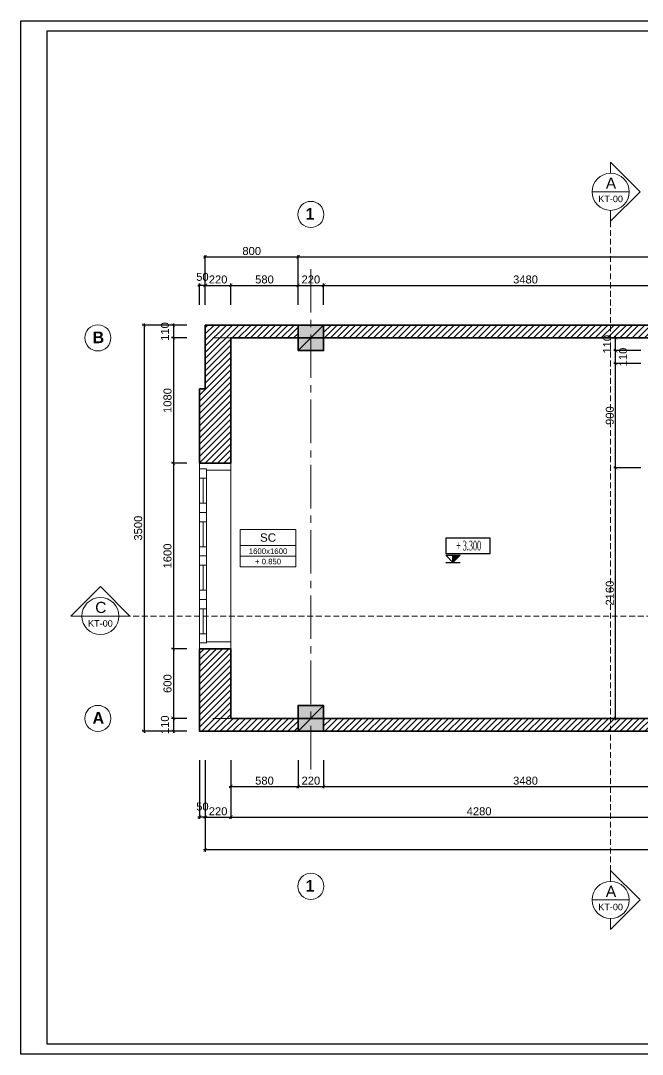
# Model space of a CAD drawing. Header units: millimetres. Extents: x 522695 to 636011, y 461124 to 505319.
# Drawn here: x 535543 to 540901, y 461124 to 470034 of the extents above; entities that cross this region are included whole.
import ezdxf
from ezdxf.enums import TextEntityAlignment as Align

# ---------------------------------------------------------------- set-up
doc = ezdxf.new("R2010")
doc.units = ezdxf.units.MM
doc.header["$LTSCALE"] = 500
doc.header["$MEASUREMENT"] = 0
doc.linetypes.add('CENTER2', pattern=[1.125, 0.75, -0.125, 0.125, -0.125])
doc.linetypes.add('DASHED2', pattern=[0.375, 0.25, -0.125])
doc.layers.get('0').update_dxf_attribs({"linetype": 'CONTINUOUS'})
doc.layers.get('DEFPOINTS').update_dxf_attribs({"color": 250, "linetype": 'CONTINUOUS'})
for name, color, linetype, lineweight in [('DH_CAT', 3, 'CONTINUOUS', 35), ('DH_HATCH', 250, 'CONTINUOUS', 5), ('DH_KHUAT', 149, 'DASHED2', 9), ('DH_KTHUOC', 8, 'CONTINUOUS', 5), ('DH_NOITHAT', 252, 'CONTINUOUS', 9), ('DH_TEXT', 4, 'CONTINUOUS', 13), ('DH_THAY', 4, 'CONTINUOUS', 13), ('DH_TRUC', 251, 'CENTER2', 5), ('TEXT', 3, 'CONTINUOUS', 25)]:
    doc.layers.add(name, color=color, linetype=linetype, lineweight=lineweight)
doc.layers.add('E_Thay', color=33, linetype='CONTINUOUS')
doc.layers.add('IN', color=5, linetype='CONTINUOUS')
doc.styles.add('arial', font='arial.ttf')
doc.styles.add('DH_ARIAL_B', font='arialbd.ttf')
doc.styles.add('DH_KITHUOC', font='arial.ttf')
doc.styles.add('ROMANSssss', font='vntimeh.shx', dxfattribs={"width": 0.55})
doc.dimstyles.new('DH_100s', dxfattribs={"dimtxt": 230, "dimasz": 100, "dimexe": 50, "dimexo": 0, "dimgap": 50, "dimtad": 1, "dimdec": 0, "dimzin": 0, "dimdsep": 46, "dimtxsty": 'DH_KITHUOC', "dimblk1": 'ARCHTICK', "dimblk2": 'ARCHTICK', "dimsah": 1, "dimcen": 90, "dimdle": 50, "dimclrd": 8, "dimclre": 8, "dimclrt": 4, "dimadec": 0, "dimazin": 0, "dimtfac": 100, "dimtdec": 0, "dimtofl": 0, "dimtmove": 2, "dimatfit": 3, "dimldrblk": 'ARCHTICK', "dimfxl": 1, "dimtolj": 2, "dimtzin": 0, "dimarcsym": 0})

# ---------------------------------------------------------------- blocks, each defined once
blk = doc.blocks.new('*U306')
blk.add_line((60, 270.4), (1540, 270.4))
at = {"color": 8}
for p, q in [((130, 60.4), (345, 60.4)), ((130, 30.4), (345, 30.4)), ((130, 0.4), (345, 0.4)), ((505, 60.4), (720, 60.4)), ((505, 30.4), (720, 30.4)), ((505, 0.4), (720, 0.4)), ((880, 60.4), (1095, 60.4)), ((880, 30.4), (1095, 30.4)), ((880, 0.4), (1095, 0.4)), ((1255, 60.4), (1470, 60.4)), ((1255, 30.4), (1470, 30.4)), ((1255, 0.4), (1470, 0.4))]:
    blk.add_line(p, q, dxfattribs=at)
for points in [[(50, 60.4), (60, 60.4), (60, 270.4), (0, 270.4), (0, 0.4), (50, 0.4)], [(1550, 60.4), (1540, 60.4), (1540, 270.4), (1600, 270.4), (1600, 0.4), (1550, 0.4)]]:
    blk.add_lwpolyline(points, close=True)
for points in [[(50, 60.4), (50, 0.4), (130, 0.4), (130, 60.4)], [(425, 60.4), (425, 0.4), (345, 0.4), (345, 60.4)], [(425, 60.4), (425, 0.4), (505, 0.4), (505, 60.4)], [(800, 60.4), (800, 0.4), (720, 0.4), (720, 60.4)], [(800, 60.4), (800, 0.4), (880, 0.4), (880, 60.4)], [(1175, 60.4), (1175, 0.4), (1095, 0.4), (1095, 60.4)], [(1175, 60.4), (1175, 0.4), (1255, 0.4), (1255, 60.4)], [(1550, 60.4), (1550, 0.4), (1470, 0.4), (1470, 60.4)]]:
    blk.add_lwpolyline(points, close=True, dxfattribs=at)
blk = doc.blocks.new('KHUNGTEN_A3')
at = {"color": 3}
blk.add_lwpolyline([(0, 14850), (21000, 14850), (21000, 0), (0, 0)], close=True, dxfattribs=at)
blk.add_lwpolyline([(380, 14704), (20854, 14704), (20854, 146), (380, 146)], close=True)
blk = doc.blocks.new('CosSan')
at = {"lineweight": 25}
blk.add_hatch(color=8, dxfattribs=at).paths.add_polyline_path([(160, 160), (0, 160), (0, 0)])
at = {"color": 8, "lineweight": 25}
for p, q in [((-160, 0), (160, 0)), ((0, 0), (0, 160))]:
    blk.add_line(p, q, dxfattribs=at)
blk.add_lwpolyline([(0, 0), (-160, 160), (160, 160)], close=True, dxfattribs=at)
at = {"color": 8}
blk.add_wipeout([(-161, 550), (-161, 200), (839, 200), (839, 550)], dxfattribs=at).dxf.layer = 'E_Thay'
at = {"color": 8, "lineweight": 25}
blk.add_lwpolyline([(-161, 200), (839, 200), (839, 550), (-161, 550)], close=True, dxfattribs=at)
at = {"layer": 'E_Thay', "color": 8, "lineweight": 25}
blk.add_line((-160, 160), (160, 160), dxfattribs=at)
at = {"style": 'ROMANSssss', "width": 0.55}
blk.add_attdef('%%P0,000', text='', height=220, dxfattribs=at).set_placement((353, 271), align=Align.CENTER)
blk = doc.blocks.new('*U211')
at = {"color": 8}
for points in [[(0, 518), (0, 636), (318, 318), (0, 0), (0, 118)], [(-200, 318), (200, 318)], [(0, -7112), (0, -6993), (318, -7312), (0, -7630), (0, -7512)], [(-200, -7312), (200, -7312)]]:
    blk.add_lwpolyline(points, dxfattribs=at)
for centre in [(0, 318), (0, -7312)]:
    blk.add_circle(centre, 200, dxfattribs=at)
at = {"layer": 'DH_KHUAT', "color": 250, "linetype": 'DASHED2', "ltscale": 0.5}
blk.add_lwpolyline([(0, 0), (0, -7112)], dxfattribs=at)
at = {"style": 'arial'}
for p in [(4, 411), (4, -7219)]:
    blk.add_text('A', height=120, dxfattribs=at).set_placement(p, align=Align.MIDDLE_CENTER)
for p in [(0, 186), (0, -7444)]:
    blk.add_attdef('KYHIEU', text='', height=70, dxfattribs=at).set_placement(p, align=Align.BOTTOM_CENTER)
blk = doc.blocks.new('*U210')
at = {"color": 8}
for points in [[(-118, 0), (0, 0), (-318, 318), (-636, 0), (-518, 0)], [(12617, 0), (12735, 0), (12417, 318), (12098, 0), (12217, 0)], [(-518, 0), (-118, 0)], [(12217, 0), (12617, 0)]]:
    blk.add_lwpolyline(points, dxfattribs=at)
at = {"color": 250, "linetype": 'DASHED2', "ltscale": 0.5}
blk.add_lwpolyline([(12098, 0), (-118, 0)], dxfattribs=at)
at = {"color": 8}
for centre in [(-318, 0), (12417, 0)]:
    blk.add_circle(centre, 200, dxfattribs=at)
at = {"style": 'arial'}
for p in [(-314, 93), (12421, 93)]:
    blk.add_text('C', height=120, dxfattribs=at).set_placement(p, align=Align.MIDDLE_CENTER)
for p in [(-318, -135), (12417, -135)]:
    blk.add_attdef('KH', text='', height=70, dxfattribs=at).set_placement(p, align=Align.BOTTOM_CENTER)
blk = doc.blocks.new('_ARCHTICK')
at = {"color": 0, "linetype": 'ByBlock', "const_width": 0.15}
blk.add_lwpolyline([(-0.5, -0.5), (0.5, 0.5)], dxfattribs=at)
blk = doc.blocks.new('*D612')
at = {"layer": 'DEFPOINTS', "color": 0, "transparency": 16777216}
for p in [(536973.9, 467409.8), (536859.1, 467299.8), (536973.9, 467299.8)]:
    blk.add_point(p, dxfattribs=at)
at = {"layer": 'DH_KTHUOC', "color": 8, "lineweight": -2, "transparency": 16777216}
for p, q in [((536859.1, 467424.8), (536859.1, 467284.8)), ((536973.9, 467409.8), (536844.1, 467409.8)), ((536973.9, 467299.8), (536844.1, 467299.8))]:
    blk.add_line(p, q, dxfattribs=at)
at = {"layer": 'DH_KTHUOC', "color": 8, "lineweight": -2, "transparency": 16777216, "xscale": 30, "yscale": 30, "zscale": 30}
for p, rotation in [((536859.1, 467409.8), 90), ((536859.1, 467299.8), 270)]:
    blk.add_blockref('_ARCHTICK', p, dxfattribs=dict(at, rotation=rotation))
at = {"layer": 'DH_KTHUOC', "color": 4, "transparency": 16777216, "insert": (536786.4, 467354.8), "char_height": 69, "attachment_point": 5, "rotation": 90, "style": 'DH_KITHUOC'}
blk.add_mtext('\\A2;110', dxfattribs=at)
blk = doc.blocks.new('*D613')
at = {"layer": 'DEFPOINTS', "color": 0, "transparency": 16777216}
for p in [(536973.9, 467299.8), (536859.1, 466219.8), (536973.9, 466219.8)]:
    blk.add_point(p, dxfattribs=at)
at = {"layer": 'DH_KTHUOC', "color": 8, "lineweight": -2, "transparency": 16777216}
for p, q in [((536973.9, 467299.8), (536844.1, 467299.8)), ((536859.1, 467314.8), (536859.1, 466204.8)), ((536973.9, 466219.8), (536844.1, 466219.8))]:
    blk.add_line(p, q, dxfattribs=at)
at = {"layer": 'DH_KTHUOC', "color": 8, "lineweight": -2, "transparency": 16777216, "xscale": 30, "yscale": 30, "zscale": 30}
for p, rotation in [((536859.1, 467299.8), 90), ((536859.1, 466219.8), 270)]:
    blk.add_blockref('_ARCHTICK', p, dxfattribs=dict(at, rotation=rotation))
at = {"layer": 'DH_KTHUOC', "color": 4, "transparency": 16777216, "insert": (536808.9, 466759.8), "char_height": 69, "attachment_point": 5, "rotation": 90, "style": 'DH_KITHUOC'}
blk.add_mtext('\\A2;1080', dxfattribs=at)
blk = doc.blocks.new('*D614')
at = {"layer": 'DEFPOINTS', "color": 0, "transparency": 16777216}
for p in [(536973.9, 466219.8), (536859.1, 464619.8), (536973.9, 464619.8)]:
    blk.add_point(p, dxfattribs=at)
at = {"layer": 'DH_KTHUOC', "color": 8, "lineweight": -2, "transparency": 16777216}
for p, q in [((536973.9, 466219.8), (536844.1, 466219.8)), ((536859.1, 466234.8), (536859.1, 464604.8)), ((536973.9, 464619.8), (536844.1, 464619.8))]:
    blk.add_line(p, q, dxfattribs=at)
at = {"layer": 'DH_KTHUOC', "color": 8, "lineweight": -2, "transparency": 16777216, "xscale": 30, "yscale": 30, "zscale": 30}
for p, rotation in [((536859.1, 466219.8), 90), ((536859.1, 464619.8), 270)]:
    blk.add_blockref('_ARCHTICK', p, dxfattribs=dict(at, rotation=rotation))
at = {"layer": 'DH_KTHUOC', "color": 4, "transparency": 16777216, "insert": (536808.9, 465419.8), "char_height": 69, "attachment_point": 5, "rotation": 90, "style": 'DH_KITHUOC'}
blk.add_mtext('\\A2;1600', dxfattribs=at)
blk = doc.blocks.new('*D615')
at = {"layer": 'DEFPOINTS', "color": 0, "transparency": 16777216}
for p in [(536973.9, 464619.8), (536859.1, 464019.8), (536973.9, 464019.8)]:
    blk.add_point(p, dxfattribs=at)
at = {"layer": 'DH_KTHUOC', "color": 8, "lineweight": -2, "transparency": 16777216}
for p, q in [((536973.9, 464619.8), (536844.1, 464619.8)), ((536859.1, 464634.8), (536859.1, 464004.8)), ((536973.9, 464019.8), (536844.1, 464019.8))]:
    blk.add_line(p, q, dxfattribs=at)
at = {"layer": 'DH_KTHUOC', "color": 8, "lineweight": -2, "transparency": 16777216, "xscale": 30, "yscale": 30, "zscale": 30}
for p, rotation in [((536859.1, 464619.8), 90), ((536859.1, 464019.8), 270)]:
    blk.add_blockref('_ARCHTICK', p, dxfattribs=dict(at, rotation=rotation))
at = {"layer": 'DH_KTHUOC', "color": 4, "transparency": 16777216, "insert": (536808.9, 464319.8), "char_height": 69, "attachment_point": 5, "rotation": 90, "style": 'DH_KITHUOC'}
blk.add_mtext('\\A2;600', dxfattribs=at)
blk = doc.blocks.new('*D616')
at = {"layer": 'DEFPOINTS', "color": 0, "transparency": 16777216}
for p in [(536973.9, 464019.8), (536859.1, 463909.8), (536973.9, 463909.8)]:
    blk.add_point(p, dxfattribs=at)
at = {"layer": 'DH_KTHUOC', "color": 8, "lineweight": -2, "transparency": 16777216}
for p, q in [((536859.1, 464034.8), (536859.1, 463894.8)), ((536973.9, 464019.8), (536844.1, 464019.8)), ((536973.9, 463909.8), (536844.1, 463909.8))]:
    blk.add_line(p, q, dxfattribs=at)
at = {"layer": 'DH_KTHUOC', "color": 8, "lineweight": -2, "transparency": 16777216, "xscale": 30, "yscale": 30, "zscale": 30}
for p, rotation in [((536859.1, 464019.8), 90), ((536859.1, 463909.8), 270)]:
    blk.add_blockref('_ARCHTICK', p, dxfattribs=dict(at, rotation=rotation))
at = {"layer": 'DH_KTHUOC', "color": 4, "transparency": 16777216, "insert": (536786.4, 463964.8), "char_height": 69, "attachment_point": 5, "rotation": 90, "style": 'DH_KITHUOC'}
blk.add_mtext('\\A2;110', dxfattribs=at)
blk = doc.blocks.new('*D617')
at = {"layer": 'DEFPOINTS', "color": 0, "transparency": 16777216}
for p in [(536973.9, 467409.8), (536606.1, 463909.8), (536973.9, 463909.8)]:
    blk.add_point(p, dxfattribs=at)
at = {"layer": 'DH_KTHUOC', "color": 8, "lineweight": -2, "transparency": 16777216}
for p, q in [((536606.1, 467424.8), (536606.1, 463894.8)), ((536973.9, 467409.8), (536591.1, 467409.8)), ((536973.9, 463909.8), (536591.1, 463909.8))]:
    blk.add_line(p, q, dxfattribs=at)
at = {"layer": 'DH_KTHUOC', "color": 8, "lineweight": -2, "transparency": 16777216, "xscale": 30, "yscale": 30, "zscale": 30}
for p, rotation in [((536606.1, 467409.8), 90), ((536606.1, 463909.8), 270)]:
    blk.add_blockref('_ARCHTICK', p, dxfattribs=dict(at, rotation=rotation))
at = {"layer": 'DH_KTHUOC', "color": 4, "transparency": 16777216, "insert": (536555.9, 465659.8), "char_height": 69, "attachment_point": 5, "rotation": 90, "style": 'DH_KITHUOC'}
blk.add_mtext('\\A2;3500', dxfattribs=at)
blk = doc.blocks.new('*D627')
at = {"layer": 'DEFPOINTS', "color": 0, "transparency": 16777216}
for p in [(537934.3, 467998.1), (537134.3, 467584), (537934.3, 467584)]:
    blk.add_point(p, dxfattribs=at)
at = {"layer": 'DH_KTHUOC', "color": 8, "lineweight": -2, "transparency": 16777216}
for p, q in [((537119.3, 467998.1), (537949.3, 467998.1)), ((537134.3, 467584), (537134.3, 468013.1)), ((537934.3, 467584), (537934.3, 468013.1))]:
    blk.add_line(p, q, dxfattribs=at)
at = {"layer": 'DH_KTHUOC', "color": 8, "lineweight": -2, "transparency": 16777216, "xscale": 30, "yscale": 30, "zscale": 30, "rotation": 180}
blk.add_blockref('_ARCHTICK', (537134.3, 467998.1), dxfattribs=at)
at = {"layer": 'DH_KTHUOC', "color": 8, "lineweight": -2, "transparency": 16777216, "xscale": 30, "yscale": 30, "zscale": 30}
blk.add_blockref('_ARCHTICK', (537934.3, 467998.1), dxfattribs=at)
at = {"layer": 'DH_KTHUOC', "color": 4, "transparency": 16777216, "insert": (537534.3, 468048.3), "char_height": 69, "attachment_point": 5, "style": 'DH_KITHUOC'}
blk.add_mtext('\\A2;800', dxfattribs=at)
blk = doc.blocks.new('*D628')
at = {"layer": 'DEFPOINTS', "color": 0, "transparency": 16777216}
for p in [(538154.3, 467752.8), (537934.3, 467584), (538154.3, 467584)]:
    blk.add_point(p, dxfattribs=at)
at = {"layer": 'DH_KTHUOC', "color": 8, "lineweight": -2, "transparency": 16777216}
for p, q in [((537919.3, 467752.8), (538169.3, 467752.8)), ((537934.3, 467584), (537934.3, 467767.8)), ((538154.3, 467584), (538154.3, 467767.8))]:
    blk.add_line(p, q, dxfattribs=at)
at = {"layer": 'DH_KTHUOC', "color": 8, "lineweight": -2, "transparency": 16777216, "xscale": 30, "yscale": 30, "zscale": 30, "rotation": 180}
blk.add_blockref('_ARCHTICK', (537934.3, 467752.8), dxfattribs=at)
at = {"layer": 'DH_KTHUOC', "color": 8, "lineweight": -2, "transparency": 16777216, "xscale": 30, "yscale": 30, "zscale": 30}
blk.add_blockref('_ARCHTICK', (538154.3, 467752.8), dxfattribs=at)
at = {"layer": 'DH_KTHUOC', "color": 4, "transparency": 16777216, "insert": (538044.3, 467803), "char_height": 69, "attachment_point": 5, "style": 'DH_KITHUOC'}
blk.add_mtext('\\A2;220', dxfattribs=at)
blk = doc.blocks.new('*D629')
at = {"layer": 'DEFPOINTS', "color": 0, "transparency": 16777216}
for p in [(541634.3, 467752.8), (538154.3, 467584), (541634.3, 467584)]:
    blk.add_point(p, dxfattribs=at)
at = {"layer": 'DH_KTHUOC', "color": 8, "lineweight": -2, "transparency": 16777216}
for p, q in [((538139.3, 467752.8), (541649.3, 467752.8)), ((538154.3, 467584), (538154.3, 467767.8)), ((541634.3, 467584), (541634.3, 467767.8))]:
    blk.add_line(p, q, dxfattribs=at)
at = {"layer": 'DH_KTHUOC', "color": 8, "lineweight": -2, "transparency": 16777216, "xscale": 30, "yscale": 30, "zscale": 30, "rotation": 180}
blk.add_blockref('_ARCHTICK', (538154.3, 467752.8), dxfattribs=at)
at = {"layer": 'DH_KTHUOC', "color": 8, "lineweight": -2, "transparency": 16777216, "xscale": 30, "yscale": 30, "zscale": 30}
blk.add_blockref('_ARCHTICK', (541634.3, 467752.8), dxfattribs=at)
at = {"layer": 'DH_KTHUOC', "color": 4, "transparency": 16777216, "insert": (539894.3, 467803), "char_height": 69, "attachment_point": 5, "style": 'DH_KITHUOC'}
blk.add_mtext('\\A2;3480', dxfattribs=at)
blk = doc.blocks.new('*D635')
at = {"layer": 'DEFPOINTS', "color": 0, "transparency": 16777216}
for p in [(545134.3, 467998.1), (537934.3, 467584), (545134.3, 467584)]:
    blk.add_point(p, dxfattribs=at)
at = {"layer": 'DH_KTHUOC', "color": 8, "lineweight": -2, "transparency": 16777216}
for p, q in [((537919.3, 467998.1), (545149.3, 467998.1)), ((537934.3, 467584), (537934.3, 468013.1)), ((545134.3, 467584), (545134.3, 468013.1))]:
    blk.add_line(p, q, dxfattribs=at)
at = {"layer": 'DH_KTHUOC', "color": 8, "lineweight": -2, "transparency": 16777216, "xscale": 30, "yscale": 30, "zscale": 30, "rotation": 180}
blk.add_blockref('_ARCHTICK', (537934.3, 467998.1), dxfattribs=at)
at = {"layer": 'DH_KTHUOC', "color": 8, "lineweight": -2, "transparency": 16777216, "xscale": 30, "yscale": 30, "zscale": 30}
blk.add_blockref('_ARCHTICK', (545134.3, 467998.1), dxfattribs=at)
at = {"layer": 'DH_KTHUOC', "color": 4, "transparency": 16777216, "insert": (541534.3, 468048.3), "char_height": 69, "attachment_point": 5, "style": 'DH_KITHUOC'}
blk.add_mtext('\\A2;7200', dxfattribs=at)
blk = doc.blocks.new('*D636')
at = {"layer": 'DEFPOINTS', "color": 0, "transparency": 16777216}
for p in [(537354.3, 467752.8), (537134.3, 467584), (537354.3, 467584)]:
    blk.add_point(p, dxfattribs=at)
at = {"layer": 'DH_KTHUOC', "color": 8, "lineweight": -2, "transparency": 16777216}
for p, q in [((537119.3, 467752.8), (537369.3, 467752.8)), ((537134.3, 467584), (537134.3, 467767.8)), ((537354.3, 467584), (537354.3, 467767.8))]:
    blk.add_line(p, q, dxfattribs=at)
at = {"layer": 'DH_KTHUOC', "color": 8, "lineweight": -2, "transparency": 16777216, "xscale": 30, "yscale": 30, "zscale": 30, "rotation": 180}
blk.add_blockref('_ARCHTICK', (537134.3, 467752.8), dxfattribs=at)
at = {"layer": 'DH_KTHUOC', "color": 8, "lineweight": -2, "transparency": 16777216, "xscale": 30, "yscale": 30, "zscale": 30}
blk.add_blockref('_ARCHTICK', (537354.3, 467752.8), dxfattribs=at)
at = {"layer": 'DH_KTHUOC', "color": 4, "transparency": 16777216, "insert": (537244.3, 467803), "char_height": 69, "attachment_point": 5, "style": 'DH_KITHUOC'}
blk.add_mtext('\\A2;220', dxfattribs=at)
blk = doc.blocks.new('*D637')
at = {"layer": 'DEFPOINTS', "color": 0, "transparency": 16777216}
for p in [(537934.3, 467752.8), (537354.3, 467584), (537934.3, 467584)]:
    blk.add_point(p, dxfattribs=at)
at = {"layer": 'DH_KTHUOC', "color": 8, "lineweight": -2, "transparency": 16777216}
for p, q in [((537339.3, 467752.8), (537949.3, 467752.8)), ((537354.3, 467584), (537354.3, 467767.8)), ((537934.3, 467584), (537934.3, 467767.8))]:
    blk.add_line(p, q, dxfattribs=at)
at = {"layer": 'DH_KTHUOC', "color": 8, "lineweight": -2, "transparency": 16777216, "xscale": 30, "yscale": 30, "zscale": 30, "rotation": 180}
blk.add_blockref('_ARCHTICK', (537354.3, 467752.8), dxfattribs=at)
at = {"layer": 'DH_KTHUOC', "color": 8, "lineweight": -2, "transparency": 16777216, "xscale": 30, "yscale": 30, "zscale": 30}
blk.add_blockref('_ARCHTICK', (537934.3, 467752.8), dxfattribs=at)
at = {"layer": 'DH_KTHUOC', "color": 4, "transparency": 16777216, "insert": (537644.3, 467803), "char_height": 69, "attachment_point": 5, "style": 'DH_KITHUOC'}
blk.add_mtext('\\A2;580', dxfattribs=at)
blk = doc.blocks.new('*D638')
at = {"layer": 'DEFPOINTS', "color": 0, "transparency": 16777216}
for p in [(537134.3, 463660.4), (537354.3, 463660.4), (537354.3, 463168.6)]:
    blk.add_point(p, dxfattribs=at)
at = {"layer": 'DH_KTHUOC', "color": 8, "lineweight": -2, "transparency": 16777216}
for p, q in [((537134.3, 463660.4), (537134.3, 463153.6)), ((537354.3, 463660.4), (537354.3, 463153.6)), ((537119.3, 463168.6), (537369.3, 463168.6))]:
    blk.add_line(p, q, dxfattribs=at)
at = {"layer": 'DH_KTHUOC', "color": 8, "lineweight": -2, "transparency": 16777216, "xscale": 30, "yscale": 30, "zscale": 30, "rotation": 180}
blk.add_blockref('_ARCHTICK', (537134.3, 463168.6), dxfattribs=at)
at = {"layer": 'DH_KTHUOC', "color": 8, "lineweight": -2, "transparency": 16777216, "xscale": 30, "yscale": 30, "zscale": 30}
blk.add_blockref('_ARCHTICK', (537354.3, 463168.6), dxfattribs=at)
at = {"layer": 'DH_KTHUOC', "color": 4, "transparency": 16777216, "insert": (537244.3, 463218.9), "char_height": 69, "attachment_point": 5, "style": 'DH_KITHUOC'}
blk.add_mtext('\\A2;220', dxfattribs=at)
blk = doc.blocks.new('*D639')
at = {"layer": 'DEFPOINTS', "color": 0, "transparency": 16777216}
for p in [(537354.3, 463660.4), (537934.3, 463660.4), (537934.3, 463432.5)]:
    blk.add_point(p, dxfattribs=at)
at = {"layer": 'DH_KTHUOC', "color": 8, "lineweight": -2, "transparency": 16777216}
for p, q in [((537354.3, 463660.4), (537354.3, 463417.5)), ((537934.3, 463660.4), (537934.3, 463417.5)), ((537339.3, 463432.5), (537949.3, 463432.5))]:
    blk.add_line(p, q, dxfattribs=at)
at = {"layer": 'DH_KTHUOC', "color": 8, "lineweight": -2, "transparency": 16777216, "xscale": 30, "yscale": 30, "zscale": 30, "rotation": 180}
blk.add_blockref('_ARCHTICK', (537354.3, 463432.5), dxfattribs=at)
at = {"layer": 'DH_KTHUOC', "color": 8, "lineweight": -2, "transparency": 16777216, "xscale": 30, "yscale": 30, "zscale": 30}
blk.add_blockref('_ARCHTICK', (537934.3, 463432.5), dxfattribs=at)
at = {"layer": 'DH_KTHUOC', "color": 4, "transparency": 16777216, "insert": (537644.3, 463482.8), "char_height": 69, "attachment_point": 5, "style": 'DH_KITHUOC'}
blk.add_mtext('\\A2;580', dxfattribs=at)
blk = doc.blocks.new('*D640')
at = {"layer": 'DEFPOINTS', "color": 0, "transparency": 16777216}
for p in [(537934.3, 463660.4), (538154.3, 463660.4), (538154.3, 463432.5)]:
    blk.add_point(p, dxfattribs=at)
at = {"layer": 'DH_KTHUOC', "color": 8, "lineweight": -2, "transparency": 16777216}
for p, q in [((537934.3, 463660.4), (537934.3, 463417.5)), ((538154.3, 463660.4), (538154.3, 463417.5)), ((537919.3, 463432.5), (538169.3, 463432.5))]:
    blk.add_line(p, q, dxfattribs=at)
at = {"layer": 'DH_KTHUOC', "color": 8, "lineweight": -2, "transparency": 16777216, "xscale": 30, "yscale": 30, "zscale": 30, "rotation": 180}
blk.add_blockref('_ARCHTICK', (537934.3, 463432.5), dxfattribs=at)
at = {"layer": 'DH_KTHUOC', "color": 8, "lineweight": -2, "transparency": 16777216, "xscale": 30, "yscale": 30, "zscale": 30}
blk.add_blockref('_ARCHTICK', (538154.3, 463432.5), dxfattribs=at)
at = {"layer": 'DH_KTHUOC', "color": 4, "transparency": 16777216, "insert": (538044.3, 463482.8), "char_height": 69, "attachment_point": 5, "style": 'DH_KITHUOC'}
blk.add_mtext('\\A2;220', dxfattribs=at)
blk = doc.blocks.new('*D641')
at = {"layer": 'DEFPOINTS', "color": 0, "transparency": 16777216}
for p in [(538154.3, 463660.4), (541634.3, 463660.4), (541634.3, 463432.5)]:
    blk.add_point(p, dxfattribs=at)
at = {"layer": 'DH_KTHUOC', "color": 8, "lineweight": -2, "transparency": 16777216}
for p, q in [((538154.3, 463660.4), (538154.3, 463417.5)), ((541634.3, 463660.4), (541634.3, 463417.5)), ((538139.3, 463432.5), (541649.3, 463432.5))]:
    blk.add_line(p, q, dxfattribs=at)
at = {"layer": 'DH_KTHUOC', "color": 8, "lineweight": -2, "transparency": 16777216, "xscale": 30, "yscale": 30, "zscale": 30, "rotation": 180}
blk.add_blockref('_ARCHTICK', (538154.3, 463432.5), dxfattribs=at)
at = {"layer": 'DH_KTHUOC', "color": 8, "lineweight": -2, "transparency": 16777216, "xscale": 30, "yscale": 30, "zscale": 30}
blk.add_blockref('_ARCHTICK', (541634.3, 463432.5), dxfattribs=at)
at = {"layer": 'DH_KTHUOC', "color": 4, "transparency": 16777216, "insert": (539894.3, 463482.8), "char_height": 69, "attachment_point": 5, "style": 'DH_KITHUOC'}
blk.add_mtext('\\A2;3480', dxfattribs=at)
blk = doc.blocks.new('*D648')
at = {"layer": 'DEFPOINTS', "color": 0, "transparency": 16777216}
for p in [(537134.3, 463660.4), (545134.3, 463660.4), (537134.3, 462885.8)]:
    blk.add_point(p, dxfattribs=at)
at = {"layer": 'DH_KTHUOC', "color": 8, "lineweight": -2, "transparency": 16777216}
for p, q in [((537134.3, 463660.4), (537134.3, 462870.8)), ((545134.3, 463660.4), (545134.3, 462870.8)), ((545149.3, 462885.8), (537119.3, 462885.8))]:
    blk.add_line(p, q, dxfattribs=at)
at = {"layer": 'DH_KTHUOC', "color": 8, "lineweight": -2, "transparency": 16777216, "xscale": 30, "yscale": 30, "zscale": 30, "rotation": 180}
blk.add_blockref('_ARCHTICK', (537134.3, 462885.8), dxfattribs=at)
at = {"layer": 'DH_KTHUOC', "color": 8, "lineweight": -2, "transparency": 16777216, "xscale": 30, "yscale": 30, "zscale": 30}
blk.add_blockref('_ARCHTICK', (545134.3, 462885.8), dxfattribs=at)
at = {"layer": 'DH_KTHUOC', "color": 4, "transparency": 16777216, "insert": (541134.3, 462936), "char_height": 69, "attachment_point": 5, "style": 'DH_KITHUOC'}
blk.add_mtext('\\A2;8000', dxfattribs=at)
blk = doc.blocks.new('*D649')
at = {"layer": 'DEFPOINTS', "color": 0, "transparency": 16777216}
for p in [(537354.3, 463660.4), (541634.3, 463660.4), (541634.3, 463168.6)]:
    blk.add_point(p, dxfattribs=at)
at = {"layer": 'DH_KTHUOC', "color": 8, "lineweight": -2, "transparency": 16777216}
for p, q in [((537354.3, 463660.4), (537354.3, 463153.6)), ((541634.3, 463660.4), (541634.3, 463153.6)), ((537339.3, 463168.6), (541649.3, 463168.6))]:
    blk.add_line(p, q, dxfattribs=at)
at = {"layer": 'DH_KTHUOC', "color": 8, "lineweight": -2, "transparency": 16777216, "xscale": 30, "yscale": 30, "zscale": 30, "rotation": 180}
blk.add_blockref('_ARCHTICK', (537354.3, 463168.6), dxfattribs=at)
at = {"layer": 'DH_KTHUOC', "color": 8, "lineweight": -2, "transparency": 16777216, "xscale": 30, "yscale": 30, "zscale": 30}
blk.add_blockref('_ARCHTICK', (541634.3, 463168.6), dxfattribs=at)
at = {"layer": 'DH_KTHUOC', "color": 4, "transparency": 16777216, "insert": (539494.3, 463218.9), "char_height": 69, "attachment_point": 5, "style": 'DH_KITHUOC'}
blk.add_mtext('\\A2;4280', dxfattribs=at)
blk = doc.blocks.new('*D658')
at = {"layer": 'DEFPOINTS', "color": 0, "transparency": 16777216}
for p in [(540671.1, 466179.8), (540888.1, 466179.8), (540888.1, 464019.8)]:
    blk.add_point(p, dxfattribs=at)
at = {"layer": 'DH_KTHUOC', "color": 8, "lineweight": -2, "transparency": 16777216}
for p, q in [((540888.1, 466179.8), (540656.1, 466179.8)), ((540671.1, 464004.8), (540671.1, 466194.8)), ((540888.1, 464019.8), (540656.1, 464019.8))]:
    blk.add_line(p, q, dxfattribs=at)
at = {"layer": 'DH_KTHUOC', "color": 8, "lineweight": -2, "transparency": 16777216, "xscale": 30, "yscale": 30, "zscale": 30}
for p, rotation in [((540671.1, 466179.8), 90), ((540671.1, 464019.8), 270)]:
    blk.add_blockref('_ARCHTICK', p, dxfattribs=dict(at, rotation=rotation))
at = {"layer": 'DH_KTHUOC', "color": 4, "transparency": 16777216, "insert": (540620.9, 465099.8), "char_height": 69, "attachment_point": 5, "rotation": 90, "style": 'DH_KITHUOC'}
blk.add_mtext('\\A2;2160', dxfattribs=at)
blk = doc.blocks.new('*D659')
at = {"layer": 'DEFPOINTS', "color": 0, "transparency": 16777216}
for p in [(540671.1, 467079.8), (540888.1, 467079.8), (540888.1, 466179.8)]:
    blk.add_point(p, dxfattribs=at)
at = {"layer": 'DH_KTHUOC', "color": 8, "lineweight": -2, "transparency": 16777216}
for p, q in [((540888.1, 467079.8), (540656.1, 467079.8)), ((540671.1, 466164.8), (540671.1, 467094.8)), ((540888.1, 466179.8), (540656.1, 466179.8))]:
    blk.add_line(p, q, dxfattribs=at)
at = {"layer": 'DH_KTHUOC', "color": 8, "lineweight": -2, "transparency": 16777216, "xscale": 30, "yscale": 30, "zscale": 30}
for p, rotation in [((540671.1, 467079.8), 90), ((540671.1, 466179.8), 270)]:
    blk.add_blockref('_ARCHTICK', p, dxfattribs=dict(at, rotation=rotation))
at = {"layer": 'DH_KTHUOC', "color": 4, "transparency": 16777216, "insert": (540620.9, 466629.8), "char_height": 69, "attachment_point": 5, "rotation": 90, "style": 'DH_KITHUOC'}
blk.add_mtext('\\A2;900', dxfattribs=at)
blk = doc.blocks.new('*D660')
at = {"layer": 'DEFPOINTS', "color": 0, "transparency": 16777216}
for p in [(540671.1, 467189.8), (540888.1, 467189.8), (540888.1, 467079.8)]:
    blk.add_point(p, dxfattribs=at)
at = {"layer": 'DH_KTHUOC', "color": 8, "lineweight": -2, "transparency": 16777216}
for p, q in [((540888.1, 467189.8), (540656.1, 467189.8)), ((540671.1, 467064.8), (540671.1, 467204.8)), ((540888.1, 467079.8), (540656.1, 467079.8))]:
    blk.add_line(p, q, dxfattribs=at)
at = {"layer": 'DH_KTHUOC', "color": 8, "lineweight": -2, "transparency": 16777216, "xscale": 30, "yscale": 30, "zscale": 30}
for p, rotation in [((540671.1, 467189.8), 90), ((540671.1, 467079.8), 270)]:
    blk.add_blockref('_ARCHTICK', p, dxfattribs=dict(at, rotation=rotation))
at = {"layer": 'DH_KTHUOC', "color": 4, "transparency": 16777216, "insert": (540735.7, 467134.8), "char_height": 69, "attachment_point": 5, "rotation": 90, "style": 'DH_KITHUOC'}
blk.add_mtext('\\A2;110', dxfattribs=at)
blk = doc.blocks.new('*D661')
at = {"layer": 'DEFPOINTS', "color": 0, "transparency": 16777216}
for p in [(540671.1, 467299.8), (540888.1, 467299.8), (540888.1, 467189.8)]:
    blk.add_point(p, dxfattribs=at)
at = {"layer": 'DH_KTHUOC', "color": 8, "lineweight": -2, "transparency": 16777216}
for p, q in [((540888.1, 467299.8), (540656.1, 467299.8)), ((540671.1, 467174.8), (540671.1, 467314.8)), ((540888.1, 467189.8), (540656.1, 467189.8))]:
    blk.add_line(p, q, dxfattribs=at)
at = {"layer": 'DH_KTHUOC', "color": 8, "lineweight": -2, "transparency": 16777216, "xscale": 30, "yscale": 30, "zscale": 30}
for p, rotation in [((540671.1, 467299.8), 90), ((540671.1, 467189.8), 270)]:
    blk.add_blockref('_ARCHTICK', p, dxfattribs=dict(at, rotation=rotation))
at = {"layer": 'DH_KTHUOC', "color": 4, "transparency": 16777216, "insert": (540598.4, 467244.8), "char_height": 69, "attachment_point": 5, "rotation": 90, "style": 'DH_KITHUOC'}
blk.add_mtext('\\A2;110', dxfattribs=at)
blk = doc.blocks.new('cot220')
at = {"layer": 'DH_HATCH'}
blk.add_hatch(color=256, dxfattribs=at).paths.add_polyline_path([(-110, -110), (110, -110), (110, 110), (-110, 110)])
at = {"layer": 'DH_CAT'}
blk.add_lwpolyline([(-110, -110), (110, -110), (110, 110), (-110, 110)], close=True, dxfattribs=at)
blk.add_lwpolyline([(110, 110), (-110, -110)], dxfattribs=at)
blk = doc.blocks.new('*D667')
at = {"layer": 'DEFPOINTS', "color": 0, "transparency": 16777216}
for p in [(537084.3, 467752.8), (537084.3, 467584), (537134.3, 467584)]:
    blk.add_point(p, dxfattribs=at)
at = {"layer": 'DH_KTHUOC', "color": 8, "lineweight": -2, "transparency": 16777216}
for p, q in [((537149.3, 467752.8), (537069.3, 467752.8)), ((537084.3, 467584), (537084.3, 467767.8)), ((537134.3, 467584), (537134.3, 467767.8))]:
    blk.add_line(p, q, dxfattribs=at)
at = {"layer": 'DH_KTHUOC', "color": 8, "lineweight": -2, "transparency": 16777216, "xscale": 30, "yscale": 30, "zscale": 30, "rotation": 180}
blk.add_blockref('_ARCHTICK', (537084.3, 467752.8), dxfattribs=at)
at = {"layer": 'DH_KTHUOC', "color": 8, "lineweight": -2, "transparency": 16777216, "xscale": 30, "yscale": 30, "zscale": 30}
blk.add_blockref('_ARCHTICK', (537134.3, 467752.8), dxfattribs=at)
at = {"layer": 'DH_KTHUOC', "color": 4, "transparency": 16777216, "insert": (537109.3, 467825.5), "char_height": 69, "attachment_point": 5, "style": 'DH_KITHUOC'}
blk.add_mtext('\\A2;50', dxfattribs=at)
blk = doc.blocks.new('*D668')
at = {"layer": 'DEFPOINTS', "color": 0, "transparency": 16777216}
for p in [(537084.3, 463660.4), (537134.3, 463660.4), (537084.3, 463168.6)]:
    blk.add_point(p, dxfattribs=at)
at = {"layer": 'DH_KTHUOC', "color": 8, "lineweight": -2, "transparency": 16777216}
for p, q in [((537084.3, 463660.4), (537084.3, 463153.6)), ((537134.3, 463660.4), (537134.3, 463153.6)), ((537149.3, 463168.6), (537069.3, 463168.6))]:
    blk.add_line(p, q, dxfattribs=at)
at = {"layer": 'DH_KTHUOC', "color": 8, "lineweight": -2, "transparency": 16777216, "xscale": 30, "yscale": 30, "zscale": 30, "rotation": 180}
blk.add_blockref('_ARCHTICK', (537084.3, 463168.6), dxfattribs=at)
at = {"layer": 'DH_KTHUOC', "color": 8, "lineweight": -2, "transparency": 16777216, "xscale": 30, "yscale": 30, "zscale": 30}
blk.add_blockref('_ARCHTICK', (537134.3, 463168.6), dxfattribs=at)
at = {"layer": 'DH_KTHUOC', "color": 4, "transparency": 16777216, "insert": (537109.3, 463259.8), "char_height": 69, "attachment_point": 5, "style": 'DH_KITHUOC'}
blk.add_mtext('\\A2;50', dxfattribs=at)
blk = doc.blocks.new('CUA')
blk.add_wipeout([(0, 400), (600, 400), (600, 0), (0, 0)]).dxf.layer = 'DH_KTHUOC'
at = {"layer": 'DH_KTHUOC'}
blk.add_lwpolyline([(0, 0), (600, 0), (600, 400), (0, 400)], close=True, dxfattribs=at)
for points in [[(0, 230), (600, 230)], [(0, 115), (600, 115)]]:
    blk.add_lwpolyline(points, dxfattribs=at)
at = {"layer": 'DH_KTHUOC', "style": 'arial'}
for tag, height, p in [('CUA', 90, (300, 269)), ('KICHTHUOC', 60, (300, 137)), ('COS', 60, (300, 26))]:
    blk.add_attdef(tag, text='', height=height, dxfattribs=at).set_placement(p, align=Align.CENTER)

msp = doc.modelspace()

# ---------------------------------------------------------------- hatches: boundary and pattern name
at = {"layer": 'DH_HATCH'}
h = msp.add_hatch(dxfattribs=at)
h.set_pattern_fill('ANSI31', color=256, scale=300, style=0)
h.set_pattern_definition([(45, (456063.38, 481616.352), (-26.516504, 26.516504), [])])
h.paths.add_polyline_path([(537134.3, 466859.8), (537084.3, 466859.8), (537084.3, 466219.8), (537134.3, 466219.8)])
h.paths.add_polyline_path([(537134.3, 464619.8), (537084.7, 464619.8), (537084.7, 463909.8), (537134.3, 463909.8)])
h.paths.add_polyline_path([(537354.3, 467299.8), (537934.3, 467299.8), (537934.3, 467409.8), (537134.3, 467409.8), (537134.3, 466219.8), (537354.3, 466219.8)])
h.paths.add_polyline_path([(537354.3, 464619.8), (537134.3, 464619.8), (537134.3, 463909.8), (537934.3, 463909.8), (537934.3, 464019.8), (537354.3, 464019.8)])
h.paths.add_polyline_path([(541634.3, 464019.8), (538154.3, 464019.8), (538154.3, 463909.8), (541634.3, 463909.8)])
h.paths.add_polyline_path([(544914.3, 464019.8), (544324.3, 464019.8), (544324.3, 464489.8), (544214.3, 464489.8), (544214.3, 464019.8), (541854.3, 464019.8), (541854.3, 463909.8), (544914.3, 463909.8)])
h.paths.add_polyline_path([(545134.3, 467189.8), (545024.3, 467189.8), (545024.3, 465599.8), (544924.3, 465599.8), (544924.3, 465489.8), (545024.3, 465489.8), (545024.3, 464129.8), (545134.3, 464129.8)])
h.paths.add_polyline_path([(544914.3, 467409.8), (541854.3, 467409.8), (541854.3, 467299.8), (544914.3, 467299.8)])
h.paths.add_polyline_path([(541634.3, 467409.8), (538154.3, 467409.8), (538154.3, 467299.8), (541634.3, 467299.8)])
h.paths.add_polyline_path([(541854.3, 467189.8), (541744.3, 467189.8), (541744.3, 467079.8), (541854.3, 467079.8)])
h.paths.add_polyline_path([(541854.3, 464129.8), (541854.3, 466179.8), (541744.3, 466179.8), (541744.3, 464129.8)])
h.paths.add_polyline_path([(544214.3, 465599.8), (544214.3, 465289.8), (544324.3, 465289.8), (544324.3, 465489.8), (544424.3, 465489.8), (544424.3, 465599.8)])

# ---------------------------------------------------------------- linework, layer by layer
at = {"layer": 'DH_CAT'}
for points in [[(537134.3, 466859.8), (537084.3, 466859.8), (537084.3, 466219.8), (537134.3, 466219.8)], [(537354.3, 466219.8), (537134.3, 466219.8)], [(537354.3, 464619.8), (537134.3, 464619.8)], [(544214.3, 464019.8), (537354.3, 464019.8), (537354.3, 464619.8)]]:
    msp.add_lwpolyline(points, dxfattribs=at)
at = {"layer": 'DH_THAY'}
for centre in [(538044.3, 468363.9), (536208.3, 467299.8), (536208.3, 464019.8), (538044.3, 462572.3)]:
    msp.add_circle(centre, 112.5, dxfattribs=at)
at = {"layer": 'DH_TRUC'}
for p, q in [((538044.3, 467892.9), (538044.3, 463572.9)), ((545290.9, 467299.8), (537198.6, 467299.8)), ((537198.6, 464019.8), (545290.9, 464019.8))]:
    msp.add_line(p, q, dxfattribs=at)

# ---------------------------------------------------------------- block references
at = {"xscale": 0.6000000000058208, "yscale": 0.6000000000058208, "zscale": 0.6000000000058208}
msp.add_blockref('KHUNGTEN_A3', (535542.9, 461124.2), dxfattribs=at)
at = {"layer": 'DH_CAT'}
for p in [(538044.3, 467299.8), (538044.3, 464019.8)]:
    msp.add_blockref('cot220', p, dxfattribs=at)
at = {"layer": 'DH_NOITHAT', "rotation": 270}
msp.add_blockref('*U306', (537084.3, 466219.8), dxfattribs=at)
at = {"layer": 'DH_THAY'}
ref = msp.add_blockref('*U211', (540628, 468304.6), dxfattribs=dict(at, xscale=0.8000000000000114, yscale=0.8000000000000114, zscale=0.8000000000000114))
ref.add_attrib('KYHIEU', 'KT-00', dxfattribs={"layer": '0', "height": 56, "style": 'arial'}).set_placement((540628, 462349.2), align=Align.BOTTOM_CENTER)
ref.add_attrib('KYHIEU', 'KT-00', dxfattribs={"layer": '0', "height": 56, "style": 'arial'}).set_placement((540628, 468453.1), align=Align.BOTTOM_CENTER)
ref = msp.add_blockref('*U210', (536484.8, 464902), dxfattribs=dict(at, xscale=0.8, yscale=0.8, zscale=0.8))
ref.add_attrib('KH', 'KT-00', dxfattribs={"layer": '0', "height": 56, "style": 'arial'}).set_placement((546418.2, 464793.9), align=Align.BOTTOM_CENTER)
ref.add_attrib('KH', 'KT-00', dxfattribs={"layer": '0', "height": 56, "style": 'arial'}).set_placement((536230.2, 464793.9), align=Align.BOTTOM_CENTER)

# ---------------------------------------------------------------- texts
at = {"layer": 'DH_TEXT', "style": 'DH_ARIAL_B'}
for s, p in [('1', (537997.8, 468318.4)), ('B', (536161.7, 467254.2)), ('A', (536161.7, 463974.2)), ('1', (537997.8, 462526.7))]:
    msp.add_text(s, height=100, dxfattribs=at).set_placement(p)

# ---------------------------------------------------------------- dimensions: what is measured, and where the dimension line sits
at = {"layer": 'DH_KTHUOC'}
for base, p1, p2, picture, middle in [((537934.3, 467998.1), (537134.3, 467584), (537934.3, 467584), '*D627', (537534.3, 468048.3)), ((545134.3, 467998.1), (537934.3, 467584), (545134.3, 467584), '*D635', (541534.3, 468048.3)), ((537084.3, 467752.8), (537134.3, 467584), (537084.3, 467584), '*D667', (537109.3, 467825.5)), ((537354.3, 467752.8), (537134.3, 467584), (537354.3, 467584), '*D636', (537244.3, 467803)), ((537934.3, 467752.8), (537354.3, 467584), (537934.3, 467584), '*D637', (537644.3, 467803)), ((538154.3, 467752.8), (537934.3, 467584), (538154.3, 467584), '*D628', (538044.3, 467803)), ((541634.3, 467752.8), (538154.3, 467584), (541634.3, 467584), '*D629', (539894.3, 467803)), ((537354.3, 463168.6), (537134.3, 463660.4), (537354.3, 463660.4), '*D638', (537244.3, 463218.9)), ((537134.3, 462885.8), (545134.3, 463660.4), (537134.3, 463660.4), '*D648', (541134.3, 462936)), ((537934.3, 463432.5), (537354.3, 463660.4), (537934.3, 463660.4), '*D639', (537644.3, 463482.8)), ((541634.3, 463168.6), (537354.3, 463660.4), (541634.3, 463660.4), '*D649', (539494.3, 463218.9)), ((538154.3, 463432.5), (537934.3, 463660.4), (538154.3, 463660.4), '*D640', (538044.3, 463482.8)), ((541634.3, 463432.5), (538154.3, 463660.4), (541634.3, 463660.4), '*D641', (539894.3, 463482.8))]:
    dim = msp.add_linear_dim(base=base, p1=p1, p2=p2, dimstyle='DH_100s', override={"dimscale": 0.3, "dimarcsym": 2}, dxfattribs=at)
    dim.commit()
    dim.dimension.update_dxf_attribs({"geometry": picture, "text_midpoint": middle})
for base, p1, p2, picture, middle in [((536606.1, 463909.8), (536973.9, 467409.8), (536973.9, 463909.8), '*D617', (536555.9, 465659.8)), ((536859.1, 467299.8), (536973.9, 467409.8), (536973.9, 467299.8), '*D612', (536786.4, 467354.8)), ((536859.1, 466219.8), (536973.9, 467299.8), (536973.9, 466219.8), '*D613', (536808.9, 466759.8)), ((540671.1, 467299.8), (540888.1, 467189.8), (540888.1, 467299.8), '*D661', (540598.4, 467244.8)), ((540671.1, 467079.8), (540888.1, 466179.8), (540888.1, 467079.8), '*D659', (540620.9, 466629.8)), ((536859.1, 464619.8), (536973.9, 466219.8), (536973.9, 464619.8), '*D614', (536808.9, 465419.8)), ((540671.1, 466179.8), (540888.1, 464019.8), (540888.1, 466179.8), '*D658', (540620.9, 465099.8)), ((536859.1, 464019.8), (536973.9, 464619.8), (536973.9, 464019.8), '*D615', (536808.9, 464319.8)), ((536859.1, 463909.8), (536973.9, 464019.8), (536973.9, 463909.8), '*D616', (536786.4, 463964.8))]:
    dim = msp.add_linear_dim(base=base, p1=p1, p2=p2, angle=90, dimstyle='DH_100s', override={"dimscale": 0.3, "dimarcsym": 2}, dxfattribs=at)
    dim.commit()
    dim.dimension.update_dxf_attribs({"geometry": picture, "text_midpoint": middle})
dim = msp.add_linear_dim(base=(540671.1, 467189.8), p1=(540888.1, 467079.8), p2=(540888.1, 467189.8), angle=90, dimstyle='DH_100s', override={"dimscale": 0.3, "dimarcsym": 2}, dxfattribs=at)
dim.commit()
dim.dimension.update_dxf_attribs({"geometry": '*D660', "text_midpoint": (540735.7, 467134.8), "dimtype": 128})
dim = msp.add_linear_dim(base=(537084.3, 463168.6), p1=(537134.3, 463660.4), p2=(537084.3, 463660.4), dimstyle='DH_100s', override={"dimscale": 0.3, "dimarcsym": 2}, dxfattribs=at)
dim.commit()
dim.dimension.update_dxf_attribs({"geometry": '*D668', "text_midpoint": (537109.3, 463259.8), "dimtype": 128})

# ---------------------------------------------------------------- next in the draw order: block references
ref = msp.add_blockref('CosSan', (539269.3, 465364.7), dxfattribs=dict(xscale=0.3809999999939464, yscale=0.3809999999939464, zscale=0.3809999999939464))
ref.add_attrib('%%P0,000', '+ 3.300', dxfattribs={"layer": 'TEXT', "height": 83.82, "style": 'ROMANSssss', "width": 0.55}).set_placement((539403.9, 465467.9), align=Align.CENTER)

# ---------------------------------------------------------------- next in the draw order: linework, layer by layer
at = {"layer": 'DH_CAT'}
for points in [[(537134.3, 466859.8), (537134.3, 467409.8), (545134.3, 467409.8), (545134.3, 463909.8), (537084.7, 463909.8), (537084.7, 464619.8), (537134.7, 464619.8)], [(537354.3, 466219.8), (537354.3, 467299.8), (545024.3, 467299.8), (545024.3, 465599.8)]]:
    msp.add_lwpolyline(points, dxfattribs=at)

# ---------------------------------------------------------------- next in the draw order: block references
at = {"layer": 'DH_KTHUOC', "xscale": 0.8000000000029104, "yscale": 0.8000000000029104, "zscale": 0.8000000000029104}
msp.add_blockref('CUA', (537435.1, 465327.4), dxfattribs=at).add_auto_attribs({'KICHTHUOC': '1600x1600', 'COS': '+ 0.850', 'CUA': 'SC'})

# ---------------------------------------------------------------- next in the draw order: linework, layer by layer
at = {"layer": 'IN'}
msp.add_lwpolyline([(535542.9, 470034.2), (548142.9, 470034.2), (548142.9, 461124.2), (535542.9, 461124.2)], close=True, dxfattribs=at)

doc.saveas('drawing.dxf')
